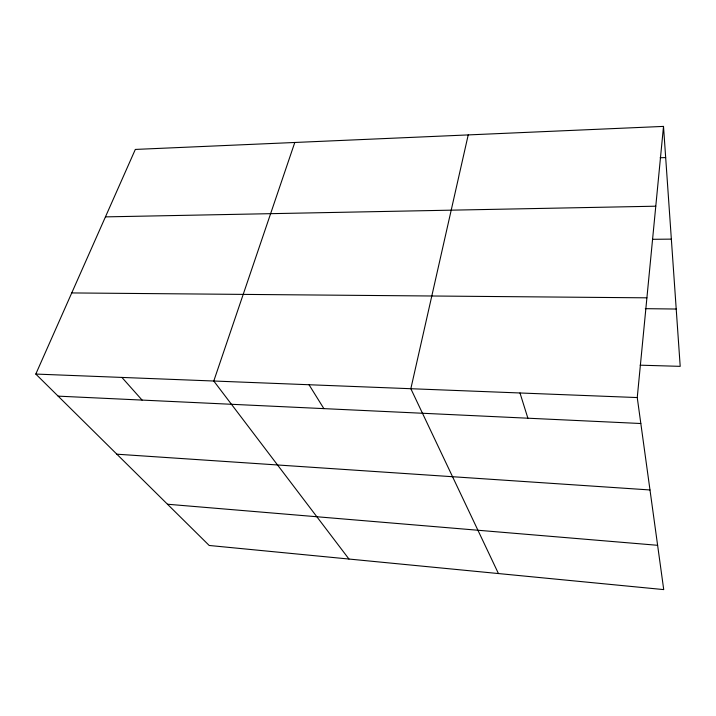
<?xml version="1.0" encoding="UTF-8"?>
<svg xmlns="http://www.w3.org/2000/svg" width="716" height="716" viewBox="0 0 716 716"><rect width="100%" height="100%" fill="white"/><g stroke="black" fill="none" stroke-linecap="round" stroke-linejoin="round"><path stroke-width="1.07" d="M637.249 397.559L663.508 126.401L135.324 149.429L35.8 374.065L209.206 545.476L663.723 589.599L637.249 397.559L35.8 374.065M468.219 134.912L410.841 388.716L498.443 573.552M294.795 142.475L213.78 381.019L348.969 559.044M660.134 157.762L665.674 157.574M105.44 216.876L655.775 206.199M652.437 239.305L671.348 239.126M71.743 292.934L646.906 297.829M645.295 308.668L676.208 309.035M640.122 365.178L680.2 366.35L663.508 126.401M58.148 396.145L640.829 423.514M116.86 454.195L649.985 489.959M167.49 504.234L657.61 545.297M121.917 377.43L142.09 400.092M309.017 384.734L323.883 408.63M519.986 392.977L527.88 418.207"/></g></svg>
